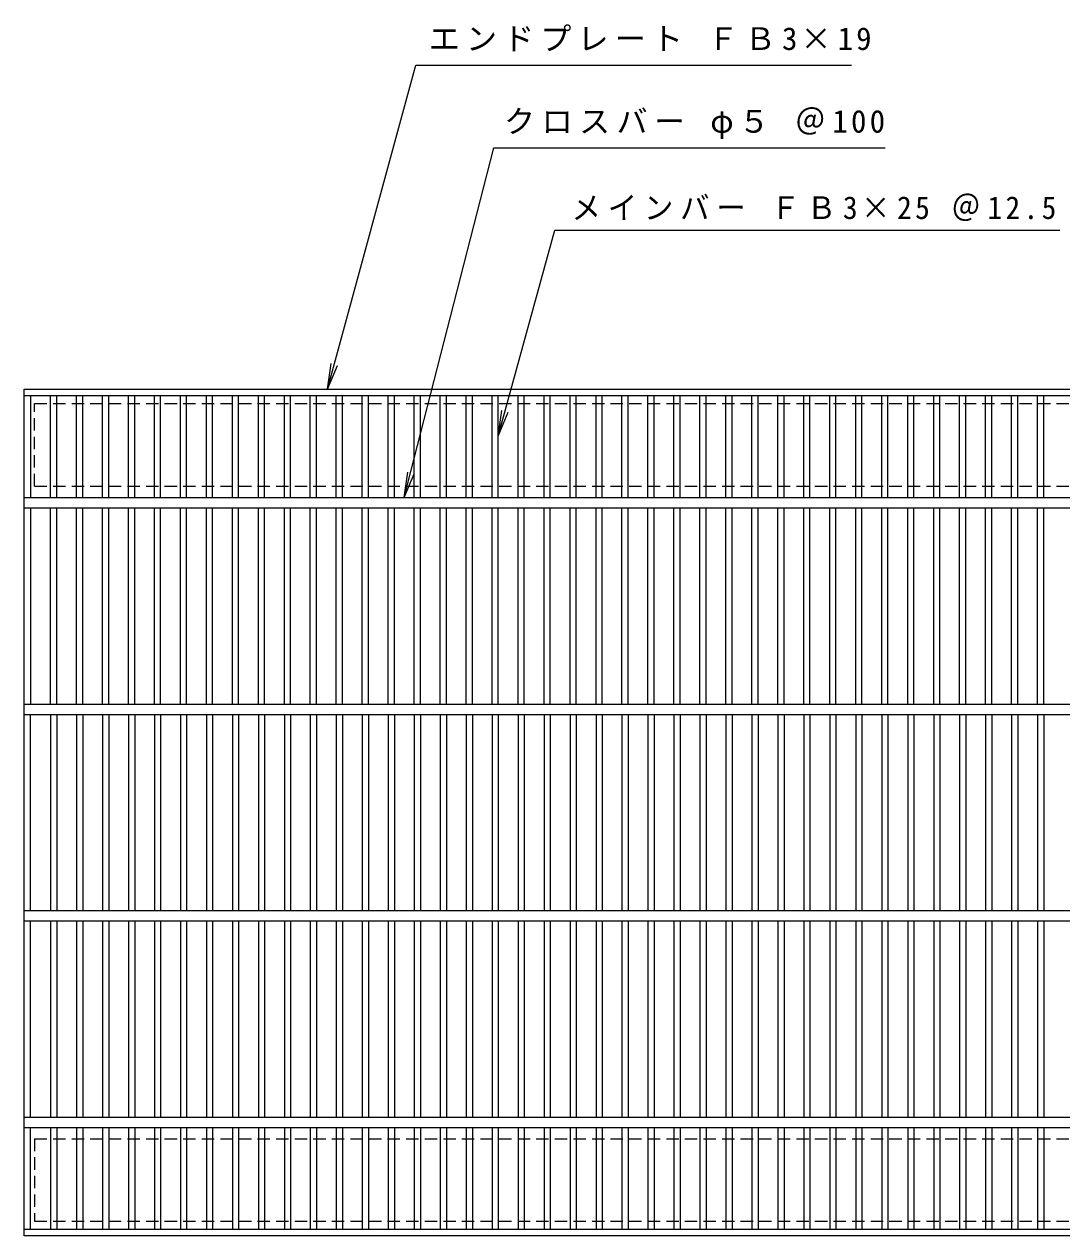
# Model space of a CAD drawing. Units: millimetres, scale not verified. Extents: x -817 to 892, y -689 to 555.
# Drawn here: x -815 to -312, y -31 to 555 of the extents above; entities that cross this region are included whole.
import ezdxf

# ---------------------------------------------------------------- set-up
doc = ezdxf.new("R2010")
doc.units = ezdxf.units.MM
doc.header["$LTSCALE"] = 5
doc.linetypes.add('DASHED1', pattern=[1.8, 1.2, -0.6])
for name, color, linetype, lineweight in [('1-1_1-1ﾚｲﾔ', 2, 'Continuous', 9), ('1-2_1-2ﾚｲﾔ', 3, 'Continuous', 9), ('1-5_1-5ﾚｲﾔ', 7, 'Continuous', 9)]:
    doc.layers.add(name, color=color, linetype=linetype, lineweight=lineweight)
doc.styles.add('ＭＳ ゴシック', font='')
doc.styles.get('ＭＳ ゴシック').set_extended_font_data('MS Gothic')

msp = doc.modelspace()

# ---------------------------------------------------------------- linework, layer by layer
at = {"layer": '1-1_1-1ﾚｲﾔ', "linetype": 'DASHED1'}
for p, q in [((-809.865, 331.581), (177.135, 331.581)), ((-809.865, 15.581), (177.135, 15.581))]:
    msp.add_line(p, q, dxfattribs=at)
for points in [[(-809.865, 331.581), (-809.865, 371.581), (177.135, 371.581), (177.135, 331.581)], [(-809.865, 15.581), (-809.865, -24.419), (177.135, -24.419), (177.135, 15.581)]]:
    msp.add_lwpolyline(points, dxfattribs=at)
at = {"layer": '1-2_1-2ﾚｲﾔ'}
for p, q in [((-814.865, 378.581), (182.135, 378.581)), ((-814.865, -31.419), (-814.865, 378.581)), ((-814.865, 375.582), (182.135, 375.582)), ((-811.864, 375.581), (-811.864, 326.083)), ((-802.104, 326.083), (-802.104, 375.581)), ((-799.104, 326.083), (-799.104, 375.581)), ((-789.524, 326.083), (-789.524, 375.581)), ((-786.524, 326.083), (-786.524, 375.581)), ((-776.944, 326.083), (-776.944, 375.581)), ((-773.944, 326.083), (-773.944, 375.581)), ((-764.364, 326.083), (-764.364, 375.581)), ((-761.364, 326.083), (-761.364, 375.581)), ((-751.784, 326.083), (-751.784, 375.581)), ((-748.785, 326.083), (-748.785, 375.581)), ((-739.205, 326.083), (-739.205, 375.581)), ((-736.205, 326.083), (-736.205, 375.581)), ((-726.624, 326.083), (-726.624, 375.581)), ((-723.624, 326.083), (-723.624, 375.581)), ((-714.044, 326.083), (-714.044, 375.581)), ((-711.044, 326.083), (-711.044, 375.581)), ((-701.464, 326.083), (-701.464, 375.581)), ((-698.464, 326.083), (-698.464, 375.581)), ((-688.884, 326.083), (-688.884, 375.581)), ((-685.884, 326.083), (-685.884, 375.581)), ((-676.304, 326.083), (-676.304, 375.581)), ((-673.304, 326.083), (-673.304, 375.581)), ((-663.724, 326.083), (-663.724, 375.581)), ((-660.724, 326.083), (-660.724, 375.581)), ((-651.145, 326.083), (-651.145, 375.581)), ((-648.144, 326.083), (-648.144, 375.581)), ((-638.565, 326.083), (-638.565, 375.581)), ((-635.564, 326.083), (-635.564, 375.581)), ((-625.984, 326.083), (-625.984, 375.581)), ((-622.984, 326.083), (-622.984, 375.581)), ((-613.404, 326.083), (-613.404, 375.581)), ((-610.404, 326.083), (-610.404, 375.581)), ((-600.824, 326.083), (-600.824, 375.581)), ((-597.824, 326.083), (-597.824, 375.581)), ((-588.244, 326.083), (-588.244, 375.581)), ((-585.244, 326.083), (-585.244, 375.581)), ((-575.664, 326.083), (-575.664, 375.581)), ((-572.664, 326.083), (-572.664, 375.581)), ((-563.084, 326.083), (-563.084, 375.581)), ((-560.084, 326.083), (-560.084, 375.581)), ((-550.504, 326.083), (-550.504, 375.581)), ((-547.504, 326.083), (-547.504, 375.581)), ((-537.924, 326.083), (-537.924, 375.581)), ((-534.924, 326.083), (-534.924, 375.581)), ((-525.344, 326.083), (-525.344, 375.581)), ((-522.344, 326.083), (-522.344, 375.581)), ((-512.764, 326.083), (-512.764, 375.581)), ((-509.764, 326.083), (-509.764, 375.581)), ((-500.184, 326.083), (-500.184, 375.581)), ((-497.184, 326.083), (-497.184, 375.581)), ((-487.604, 326.083), (-487.604, 375.581)), ((-484.604, 326.083), (-484.604, 375.581)), ((-475.024, 326.083), (-475.024, 375.581)), ((-472.024, 326.083), (-472.024, 375.581)), ((-462.444, 326.083), (-462.444, 375.581)), ((-459.444, 326.083), (-459.444, 375.581)), ((-449.864, 326.083), (-449.864, 375.581)), ((-446.864, 326.083), (-446.864, 375.581)), ((-437.285, 326.083), (-437.285, 375.581)), ((-434.284, 326.083), (-434.284, 375.581)), ((-424.704, 326.083), (-424.704, 375.581)), ((-421.704, 326.083), (-421.704, 375.581)), ((-412.124, 326.083), (-412.124, 375.581)), ((-409.124, 326.083), (-409.124, 375.581)), ((-399.544, 326.083), (-399.544, 375.581)), ((-396.544, 326.083), (-396.544, 375.581)), ((-386.964, 326.083), (-386.964, 375.581)), ((-383.964, 326.083), (-383.964, 375.581)), ((-374.384, 326.083), (-374.384, 375.581)), ((-371.384, 326.083), (-371.384, 375.581)), ((-361.804, 326.083), (-361.804, 375.581)), ((-358.804, 326.083), (-358.804, 375.581)), ((-349.224, 326.083), (-349.224, 375.581)), ((-346.224, 326.083), (-346.224, 375.581)), ((-336.644, 326.083), (-336.644, 375.581)), ((-333.643, 326.083), (-333.643, 375.581)), ((-324.063, 326.083), (-324.063, 375.581)), ((-321.062, 326.083), (-321.062, 375.581)), ((-814.865, 326.083), (182.135, 326.083)), ((-814.865, 321.082), (182.135, 321.082)), ((-811.864, 321.082), (-811.864, 226.082)), ((-802.104, 226.082), (-802.104, 321.082)), ((-799.104, 226.082), (-799.104, 321.082)), ((-789.524, 226.082), (-789.524, 321.082)), ((-786.524, 226.082), (-786.524, 321.082)), ((-776.944, 226.082), (-776.944, 321.082)), ((-773.944, 226.082), (-773.944, 321.082)), ((-764.364, 226.082), (-764.364, 321.082)), ((-761.364, 226.082), (-761.364, 321.082)), ((-751.784, 226.082), (-751.784, 321.082)), ((-748.785, 226.082), (-748.785, 321.082)), ((-739.205, 226.082), (-739.205, 321.082)), ((-736.205, 226.082), (-736.205, 321.082)), ((-726.624, 226.082), (-726.624, 321.082)), ((-723.624, 226.082), (-723.624, 321.082)), ((-714.044, 226.082), (-714.044, 321.082)), ((-711.044, 226.082), (-711.044, 321.082)), ((-701.464, 226.082), (-701.464, 321.082)), ((-698.464, 226.082), (-698.464, 321.082)), ((-688.884, 226.082), (-688.884, 321.082)), ((-685.884, 226.082), (-685.884, 321.082)), ((-676.304, 226.082), (-676.304, 321.082)), ((-673.304, 226.082), (-673.304, 321.082)), ((-663.724, 226.082), (-663.724, 321.082)), ((-660.724, 226.082), (-660.724, 321.082)), ((-651.145, 226.082), (-651.145, 321.082)), ((-648.144, 226.082), (-648.144, 321.082)), ((-638.565, 226.082), (-638.565, 321.082)), ((-635.564, 226.082), (-635.564, 321.082)), ((-625.984, 226.082), (-625.984, 321.082)), ((-622.984, 226.082), (-622.984, 321.082)), ((-613.404, 226.082), (-613.404, 321.082)), ((-610.404, 226.082), (-610.404, 321.082)), ((-600.824, 226.082), (-600.824, 321.082)), ((-597.824, 226.082), (-597.824, 321.082)), ((-588.244, 226.082), (-588.244, 321.082)), ((-585.244, 226.082), (-585.244, 321.082)), ((-575.664, 226.082), (-575.664, 321.082)), ((-572.664, 226.082), (-572.664, 321.082)), ((-563.084, 226.082), (-563.084, 321.082)), ((-560.084, 226.082), (-560.084, 321.082)), ((-550.504, 226.082), (-550.504, 321.082)), ((-547.504, 226.082), (-547.504, 321.082)), ((-537.924, 226.082), (-537.924, 321.082)), ((-534.924, 226.082), (-534.924, 321.082)), ((-525.344, 226.082), (-525.344, 321.082)), ((-522.344, 226.082), (-522.344, 321.082)), ((-512.764, 226.082), (-512.764, 321.082)), ((-509.764, 226.082), (-509.764, 321.082)), ((-500.184, 226.082), (-500.184, 321.082)), ((-497.184, 226.082), (-497.184, 321.082)), ((-487.604, 226.082), (-487.604, 321.082)), ((-484.604, 226.082), (-484.604, 321.082)), ((-475.024, 226.082), (-475.024, 321.082)), ((-472.024, 226.082), (-472.024, 321.082)), ((-462.444, 226.082), (-462.444, 321.082)), ((-459.444, 226.082), (-459.444, 321.082)), ((-449.864, 226.082), (-449.864, 321.082)), ((-446.864, 226.082), (-446.864, 321.082)), ((-437.285, 226.082), (-437.285, 321.082)), ((-434.284, 226.082), (-434.284, 321.082)), ((-424.704, 226.082), (-424.704, 321.082)), ((-421.704, 226.082), (-421.704, 321.082)), ((-412.124, 226.082), (-412.124, 321.082)), ((-409.124, 226.082), (-409.124, 321.082)), ((-399.544, 226.082), (-399.544, 321.082)), ((-396.544, 226.082), (-396.544, 321.082)), ((-386.964, 226.082), (-386.964, 321.082)), ((-383.964, 226.082), (-383.964, 321.082)), ((-374.384, 226.082), (-374.384, 321.082)), ((-371.384, 226.082), (-371.384, 321.082)), ((-361.804, 226.082), (-361.804, 321.082)), ((-358.804, 226.082), (-358.804, 321.082)), ((-349.224, 226.082), (-349.224, 321.082)), ((-346.224, 226.082), (-346.224, 321.082)), ((-336.644, 226.082), (-336.644, 321.082)), ((-333.643, 226.082), (-333.643, 321.082)), ((-324.063, 226.082), (-324.063, 321.082)), ((-321.062, 226.082), (-321.062, 321.082)), ((-814.865, 226.081), (182.135, 226.081)), ((-814.865, 221.081), (182.135, 221.081)), ((-811.864, 126.081), (-811.864, 221.081)), ((-802.104, 221.081), (-802.104, 126.081)), ((-799.104, 221.081), (-799.104, 126.081)), ((-789.524, 221.081), (-789.524, 126.081)), ((-786.524, 221.081), (-786.524, 126.081)), ((-776.944, 221.081), (-776.944, 126.081)), ((-773.944, 221.081), (-773.944, 126.081)), ((-764.364, 221.081), (-764.364, 126.081)), ((-761.364, 221.081), (-761.364, 126.081)), ((-751.784, 221.081), (-751.784, 126.081)), ((-748.785, 221.081), (-748.785, 126.081)), ((-739.205, 221.081), (-739.205, 126.081)), ((-736.205, 221.081), (-736.205, 126.081)), ((-726.624, 221.081), (-726.624, 126.081)), ((-723.624, 221.081), (-723.624, 126.081)), ((-714.044, 221.081), (-714.044, 126.081)), ((-711.044, 221.081), (-711.044, 126.081)), ((-701.464, 221.081), (-701.464, 126.081)), ((-698.464, 221.081), (-698.464, 126.081)), ((-688.884, 221.081), (-688.884, 126.081)), ((-685.884, 221.081), (-685.884, 126.081)), ((-676.304, 221.081), (-676.304, 126.081)), ((-673.304, 221.081), (-673.304, 126.081)), ((-663.724, 221.081), (-663.724, 126.081)), ((-660.724, 221.081), (-660.724, 126.081)), ((-651.145, 221.081), (-651.145, 126.081)), ((-648.144, 221.081), (-648.144, 126.081)), ((-638.565, 221.081), (-638.565, 126.081)), ((-635.564, 221.081), (-635.564, 126.081)), ((-625.984, 221.081), (-625.984, 126.081)), ((-622.984, 221.081), (-622.984, 126.081)), ((-613.404, 221.081), (-613.404, 126.081)), ((-610.404, 221.081), (-610.404, 126.081)), ((-600.824, 221.081), (-600.824, 126.081)), ((-597.824, 221.081), (-597.824, 126.081)), ((-588.244, 221.081), (-588.244, 126.081)), ((-585.244, 221.081), (-585.244, 126.081)), ((-575.664, 221.081), (-575.664, 126.081)), ((-572.664, 221.081), (-572.664, 126.081)), ((-563.084, 221.081), (-563.084, 126.081)), ((-560.084, 221.081), (-560.084, 126.081)), ((-550.504, 221.081), (-550.504, 126.081)), ((-547.504, 221.081), (-547.504, 126.081)), ((-537.924, 221.081), (-537.924, 126.081)), ((-534.924, 221.081), (-534.924, 126.081)), ((-525.344, 221.081), (-525.344, 126.081)), ((-522.344, 221.081), (-522.344, 126.081)), ((-512.764, 221.081), (-512.764, 126.081)), ((-509.764, 221.081), (-509.764, 126.081)), ((-500.184, 221.081), (-500.184, 126.081)), ((-497.184, 221.081), (-497.184, 126.081)), ((-487.604, 221.081), (-487.604, 126.081)), ((-484.604, 221.081), (-484.604, 126.081)), ((-475.024, 221.081), (-475.024, 126.081)), ((-472.024, 221.081), (-472.024, 126.081)), ((-462.444, 221.081), (-462.444, 126.081)), ((-459.444, 221.081), (-459.444, 126.081)), ((-449.864, 221.081), (-449.864, 126.081)), ((-446.864, 221.081), (-446.864, 126.081)), ((-437.285, 221.081), (-437.285, 126.081)), ((-434.284, 221.081), (-434.284, 126.081)), ((-424.704, 221.081), (-424.704, 126.081)), ((-421.704, 221.081), (-421.704, 126.081)), ((-412.124, 221.081), (-412.124, 126.081)), ((-409.124, 221.081), (-409.124, 126.081)), ((-399.544, 221.081), (-399.544, 126.081)), ((-396.544, 221.081), (-396.544, 126.081)), ((-386.964, 221.081), (-386.964, 126.081)), ((-383.964, 221.081), (-383.964, 126.081)), ((-374.384, 221.081), (-374.384, 126.081)), ((-371.384, 221.081), (-371.384, 126.081)), ((-361.804, 221.081), (-361.804, 126.081)), ((-358.804, 221.081), (-358.804, 126.081)), ((-349.224, 221.081), (-349.224, 126.081)), ((-346.224, 221.081), (-346.224, 126.081)), ((-336.644, 221.081), (-336.644, 126.081)), ((-333.643, 221.081), (-333.643, 126.081)), ((-324.063, 221.081), (-324.063, 126.081)), ((-321.062, 221.081), (-321.062, 126.081)), ((-814.865, 126.081), (182.135, 126.081)), ((-814.865, 121.081), (182.135, 121.081)), ((-811.864, 26.081), (-811.864, 121.081)), ((-802.104, 121.081), (-802.104, 26.081)), ((-799.104, 121.081), (-799.104, 26.081)), ((-789.524, 121.081), (-789.524, 26.081)), ((-786.524, 121.081), (-786.524, 26.081)), ((-776.944, 121.081), (-776.944, 26.081)), ((-773.944, 121.081), (-773.944, 26.081)), ((-764.364, 121.081), (-764.364, 26.081)), ((-761.364, 121.081), (-761.364, 26.081)), ((-751.784, 121.081), (-751.784, 26.081)), ((-748.785, 121.081), (-748.785, 26.081)), ((-739.205, 121.081), (-739.205, 26.081)), ((-736.205, 121.081), (-736.205, 26.081)), ((-726.624, 121.081), (-726.624, 26.081)), ((-723.624, 121.081), (-723.624, 26.081)), ((-714.044, 121.081), (-714.044, 26.081)), ((-711.044, 121.081), (-711.044, 26.081)), ((-701.464, 121.081), (-701.464, 26.081)), ((-698.464, 121.081), (-698.464, 26.081)), ((-688.884, 121.081), (-688.884, 26.081)), ((-685.884, 121.081), (-685.884, 26.081)), ((-676.304, 121.081), (-676.304, 26.081)), ((-673.304, 121.081), (-673.304, 26.081)), ((-663.724, 121.081), (-663.724, 26.081)), ((-660.724, 121.081), (-660.724, 26.081)), ((-651.145, 121.081), (-651.145, 26.081)), ((-648.144, 121.081), (-648.144, 26.081)), ((-638.565, 121.081), (-638.565, 26.081)), ((-635.564, 121.081), (-635.564, 26.081)), ((-625.984, 121.081), (-625.984, 26.081)), ((-622.984, 121.081), (-622.984, 26.081)), ((-613.404, 121.081), (-613.404, 26.081)), ((-610.404, 121.081), (-610.404, 26.081)), ((-600.824, 121.081), (-600.824, 26.081)), ((-597.824, 121.081), (-597.824, 26.081)), ((-588.244, 121.081), (-588.244, 26.081)), ((-585.244, 121.081), (-585.244, 26.081)), ((-575.664, 121.081), (-575.664, 26.081)), ((-572.664, 121.081), (-572.664, 26.081)), ((-563.084, 121.081), (-563.084, 26.081)), ((-560.084, 121.081), (-560.084, 26.081)), ((-550.504, 121.081), (-550.504, 26.081)), ((-547.504, 121.081), (-547.504, 26.081)), ((-537.924, 121.081), (-537.924, 26.081)), ((-534.924, 121.081), (-534.924, 26.081)), ((-525.344, 121.081), (-525.344, 26.081)), ((-522.344, 121.081), (-522.344, 26.081)), ((-512.764, 121.081), (-512.764, 26.081)), ((-509.764, 121.081), (-509.764, 26.081)), ((-500.184, 121.081), (-500.184, 26.081)), ((-497.184, 121.081), (-497.184, 26.081)), ((-487.604, 121.081), (-487.604, 26.081)), ((-484.604, 121.081), (-484.604, 26.081)), ((-475.024, 121.081), (-475.024, 26.081)), ((-472.024, 121.081), (-472.024, 26.081)), ((-462.444, 121.081), (-462.444, 26.081)), ((-459.444, 121.081), (-459.444, 26.081)), ((-449.864, 121.081), (-449.864, 26.081)), ((-446.864, 121.081), (-446.864, 26.081)), ((-437.285, 121.081), (-437.285, 26.081)), ((-434.284, 121.081), (-434.284, 26.081)), ((-424.704, 121.081), (-424.704, 26.081)), ((-421.704, 121.081), (-421.704, 26.081)), ((-412.124, 121.081), (-412.124, 26.081)), ((-409.124, 121.081), (-409.124, 26.081)), ((-399.544, 121.081), (-399.544, 26.081)), ((-396.544, 121.081), (-396.544, 26.081)), ((-386.964, 121.081), (-386.964, 26.081)), ((-383.964, 121.081), (-383.964, 26.081)), ((-374.384, 121.081), (-374.384, 26.081)), ((-371.384, 121.081), (-371.384, 26.081)), ((-361.804, 121.081), (-361.804, 26.081)), ((-358.804, 121.081), (-358.804, 26.081)), ((-349.224, 121.081), (-349.224, 26.081)), ((-346.224, 121.081), (-346.224, 26.081)), ((-336.644, 121.081), (-336.644, 26.081)), ((-333.643, 121.081), (-333.643, 26.081)), ((-324.063, 121.081), (-324.063, 26.081)), ((-321.062, 121.081), (-321.062, 26.081)), ((-814.865, 26.081), (182.135, 26.081)), ((-814.865, 21.081), (182.135, 21.081)), ((-811.864, -28.419), (-811.864, 21.081)), ((-802.104, 21.081), (-802.104, -28.419)), ((-799.104, 21.081), (-799.104, -28.419)), ((-789.524, 21.081), (-789.524, -28.419)), ((-786.524, 21.081), (-786.524, -28.419)), ((-776.944, 21.081), (-776.944, -28.419)), ((-773.944, 21.081), (-773.944, -28.419)), ((-764.364, 21.081), (-764.364, -28.419)), ((-761.364, 21.081), (-761.364, -28.419)), ((-751.784, 21.081), (-751.784, -28.419)), ((-748.785, 21.081), (-748.785, -28.419)), ((-739.205, 21.081), (-739.205, -28.419)), ((-736.205, 21.081), (-736.205, -28.419)), ((-726.624, 21.081), (-726.624, -28.419)), ((-723.624, 21.081), (-723.624, -28.419)), ((-714.044, 21.081), (-714.044, -28.419)), ((-711.044, 21.081), (-711.044, -28.419)), ((-701.464, 21.081), (-701.464, -28.419)), ((-698.464, 21.081), (-698.464, -28.419)), ((-688.884, 21.081), (-688.884, -28.419)), ((-685.884, 21.081), (-685.884, -28.419)), ((-676.304, 21.081), (-676.304, -28.419)), ((-673.304, 21.081), (-673.304, -28.419)), ((-663.724, 21.081), (-663.724, -28.419)), ((-660.724, 21.081), (-660.724, -28.419)), ((-651.145, 21.081), (-651.145, -28.419)), ((-648.144, 21.081), (-648.144, -28.419)), ((-638.565, 21.081), (-638.565, -28.419)), ((-635.564, 21.081), (-635.564, -28.419)), ((-625.984, 21.081), (-625.984, -28.419)), ((-622.984, 21.081), (-622.984, -28.419)), ((-613.404, 21.081), (-613.404, -28.419)), ((-610.404, 21.081), (-610.404, -28.419)), ((-600.824, 21.081), (-600.824, -28.419)), ((-597.824, 21.081), (-597.824, -28.419)), ((-588.244, 21.081), (-588.244, -28.419)), ((-585.244, 21.081), (-585.244, -28.419)), ((-575.664, 21.081), (-575.664, -28.419)), ((-572.664, 21.081), (-572.664, -28.419)), ((-563.084, 21.081), (-563.084, -28.419)), ((-560.084, 21.081), (-560.084, -28.419)), ((-550.504, 21.081), (-550.504, -28.419)), ((-547.504, 21.081), (-547.504, -28.419)), ((-537.924, 21.081), (-537.924, -28.419)), ((-534.924, 21.081), (-534.924, -28.419)), ((-525.344, 21.081), (-525.344, -28.419)), ((-522.344, 21.081), (-522.344, -28.419)), ((-512.764, 21.081), (-512.764, -28.419)), ((-509.764, 21.081), (-509.764, -28.419)), ((-500.184, 21.081), (-500.184, -28.419)), ((-497.184, 21.081), (-497.184, -28.419)), ((-487.604, 21.081), (-487.604, -28.419)), ((-484.604, 21.081), (-484.604, -28.419)), ((-475.024, 21.081), (-475.024, -28.419)), ((-472.024, 21.081), (-472.024, -28.419)), ((-462.444, 21.081), (-462.444, -28.419)), ((-459.444, 21.081), (-459.444, -28.419)), ((-449.864, 21.081), (-449.864, -28.419)), ((-446.864, 21.081), (-446.864, -28.419)), ((-437.285, 21.081), (-437.285, -28.419)), ((-434.284, 21.081), (-434.284, -28.419)), ((-424.704, 21.081), (-424.704, -28.419)), ((-421.704, 21.081), (-421.704, -28.419)), ((-412.124, 21.081), (-412.124, -28.419)), ((-409.124, 21.081), (-409.124, -28.419)), ((-399.544, 21.081), (-399.544, -28.419)), ((-396.544, 21.081), (-396.544, -28.419)), ((-386.964, 21.081), (-386.964, -28.419)), ((-383.964, 21.081), (-383.964, -28.419)), ((-374.384, 21.081), (-374.384, -28.419)), ((-371.384, 21.081), (-371.384, -28.419)), ((-361.804, 21.081), (-361.804, -28.419)), ((-358.804, 21.081), (-358.804, -28.419)), ((-349.224, 21.081), (-349.224, -28.419)), ((-346.224, 21.081), (-346.224, -28.419)), ((-336.644, 21.081), (-336.644, -28.419)), ((-333.643, 21.081), (-333.643, -28.419)), ((-324.063, 21.081), (-324.063, -28.419)), ((-321.062, 21.081), (-321.062, -28.419)), ((182.135, -28.419), (-814.865, -28.419)), ((182.135, -31.419), (-814.865, -31.419))]:
    msp.add_line(p, q, dxfattribs=at)
at = {"layer": '1-5_1-5ﾚｲﾔ'}
for p, q in [((-630.774, 326.083), (-587.465, 495.546)), ((-587.465, 495.546), (-397.899, 495.546)), ((-585.244, 355.832), (-557.945, 455.546)), ((-557.945, 455.546), (-313.2, 455.546)), ((-667.901, 378.581), (-666.27, 390.974)), ((-667.901, 378.581), (-663.118, 390.13)), ((-585.244, 355.832), (-583.613, 368.225)), ((-585.244, 355.832), (-580.461, 367.38)), ((-630.774, 326.083), (-629.142, 338.476)), ((-630.774, 326.083), (-625.991, 337.631))]:
    msp.add_line(p, q, dxfattribs=at)
msp.add_lwpolyline([(-667.901, 378.581), (-625.262, 535.546), (-414.225, 535.546)], dxfattribs=at)

# ---------------------------------------------------------------- texts
at = {"layer": '1-5_1-5ﾚｲﾔ', "char_height": 11, "attachment_point": 7, "style": 'ＭＳ ゴシック'}
for s, insert in [('\\T1.2;エンドプレート\\~ＦＢ3×19', (-618.887, 542.224)), ('\\T1.21;クロスバー\\~φ５\\~＠100', (-582.44, 499.82)), ('\\T1.23;\\W0.95;メインバー\\~ＦＢ3×25\\~＠12.5', (-549.797, 459.967))]:
    msp.add_mtext(s, dxfattribs=dict(at, insert=insert))

doc.saveas('drawing.dxf')
